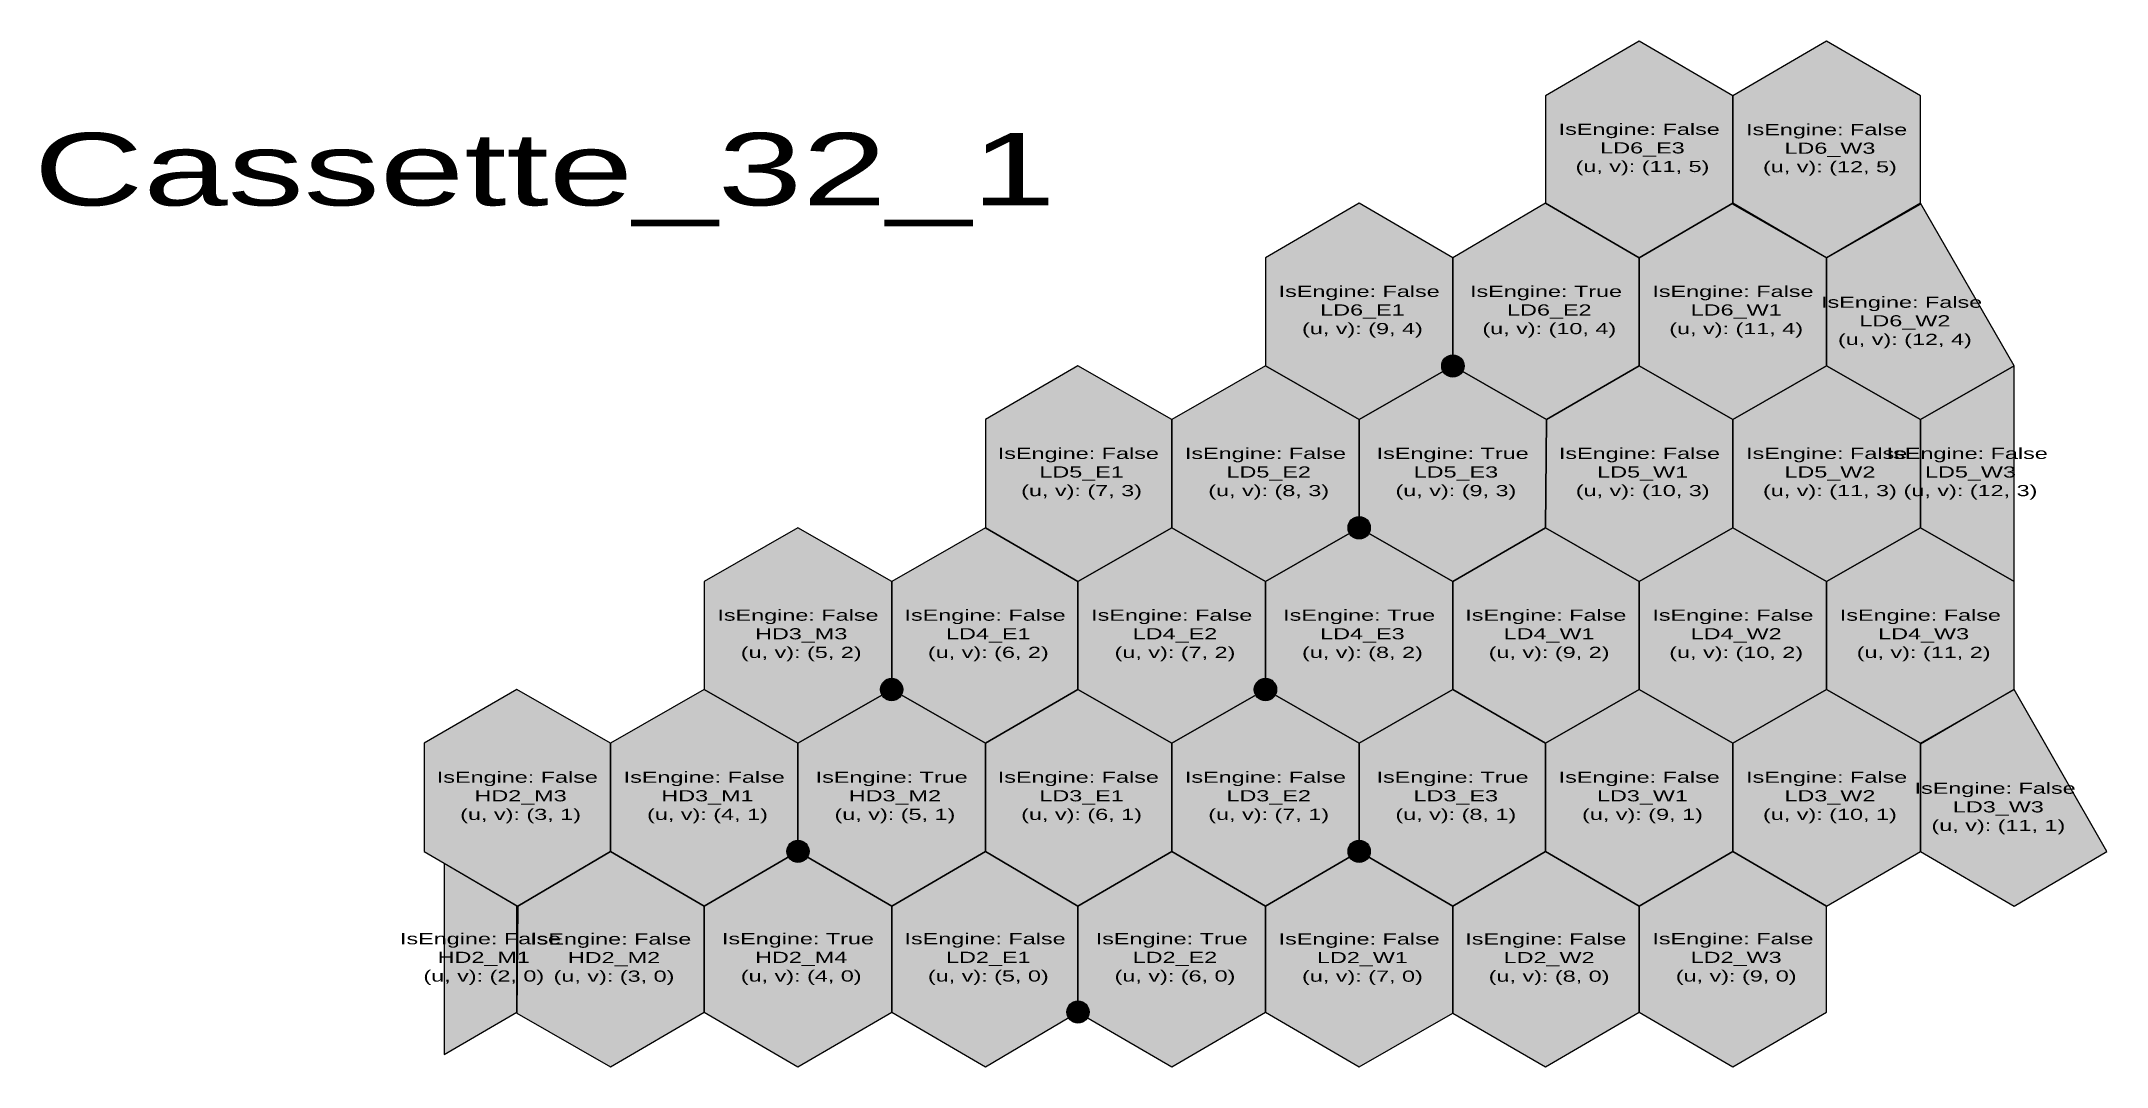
# Model space of a CAD drawing. Header units: metres. Extents: x -1 to 1850, y -95 to 824.
import ezdxf

# ---------------------------------------------------------------- set-up
doc = ezdxf.new("R2010")
doc.units = ezdxf.units.M
doc.styles.add('BoldStyle', font='arial.ttf', dxfattribs={"width": 1.5})

msp = doc.modelspace()

# ---------------------------------------------------------------- hatches: boundary and pattern name
h = msp.add_hatch(color=232)
h.dxf.hatch_style = 1
h.paths.add_polyline_path([(1431, 630), (1515, 679), (1515, 775), (1431, 824), (1347, 775), (1347, 679)])
h = msp.add_hatch(color=232)
h.dxf.hatch_style = 1
h.paths.add_polyline_path([(1683, 678), (1683, 775), (1599, 824), (1515, 775), (1515, 678), (1599, 630)])
h = msp.add_hatch(color=232)
h.dxf.hatch_style = 1
h.paths.add_polyline_path([(1180, 485), (1264, 533), (1264, 630), (1180, 679), (1096, 630), (1096, 533)])
h = msp.add_hatch(color=232)
h.dxf.hatch_style = 1
h.paths.add_polyline_path([(1348, 485), (1431, 533), (1431, 630), (1347, 679), (1264, 630), (1264, 533)])
h = msp.add_hatch(color=232)
h.dxf.hatch_style = 1
h.paths.add_polyline_path([(1515, 485), (1599, 533), (1599, 630), (1515, 679), (1431, 630), (1431, 533)])
h = msp.add_hatch(color=232)
h.dxf.hatch_style = 1
h.paths.add_polyline_path([(1767, 533), (1683, 679), (1599, 630), (1599, 533), (1683, 485)])
h = msp.add_hatch(color=12)
h.dxf.hatch_style = 1
edge = h.paths.add_edge_path()
edge.add_arc((1264, 533), 10, 0, 360)
h = msp.add_hatch(color=202)
h.dxf.hatch_style = 1
h.paths.add_polyline_path([(928, 340), (1012, 388), (1012, 485), (928, 533), (845, 485), (845, 388)])
h = msp.add_hatch(color=202)
h.dxf.hatch_style = 1
h.paths.add_polyline_path([(1096, 340), (1180, 388), (1180, 485), (1096, 533), (1012, 485), (1012, 388)])
h = msp.add_hatch(color=202)
h.dxf.hatch_style = 1
h.paths.add_polyline_path([(1264, 340), (1347, 388), (1348, 485), (1264, 533), (1180, 485), (1180, 388)])
h = msp.add_hatch(color=202)
h.dxf.hatch_style = 1
h.paths.add_polyline_path([(1431, 340), (1515, 388), (1515, 485), (1431, 533), (1348, 485), (1347, 388)])
h = msp.add_hatch(color=202)
h.dxf.hatch_style = 1
h.paths.add_polyline_path([(1599, 340), (1683, 388), (1683, 485), (1599, 533), (1515, 485), (1515, 388)])
h = msp.add_hatch(color=202)
h.dxf.hatch_style = 1
h.paths.add_polyline_path([(1767, 340), (1767, 533), (1683, 485), (1683, 388)])
h = msp.add_hatch(color=12)
h.dxf.hatch_style = 1
edge = h.paths.add_edge_path()
edge.add_arc((1180, 388), 10, 0, 360)
h = msp.add_hatch(color=42)
h.dxf.hatch_style = 1
h.paths.add_polyline_path([(677, 195), (761, 243), (761, 340), (677, 388), (593, 340), (593, 243)])
h = msp.add_hatch(color=152)
h.dxf.hatch_style = 1
h.paths.add_polyline_path([(845, 195), (928, 243), (928, 340), (845, 388), (761, 340), (761, 243)])
h = msp.add_hatch(color=152)
h.dxf.hatch_style = 1
h.paths.add_polyline_path([(1012, 195), (1096, 243), (1096, 340), (1012, 388), (928, 340), (928, 243)])
h = msp.add_hatch(color=152)
h.dxf.hatch_style = 1
h.paths.add_polyline_path([(1180, 195), (1264, 243), (1264, 340), (1180, 388), (1096, 340), (1096, 243)])
h = msp.add_hatch(color=152)
h.dxf.hatch_style = 1
h.paths.add_polyline_path([(1347, 195), (1431, 243), (1431, 340), (1347, 388), (1264, 340), (1264, 243)])
h = msp.add_hatch(color=152)
h.dxf.hatch_style = 1
h.paths.add_polyline_path([(1515, 195), (1599, 243), (1599, 340), (1515, 388), (1431, 340), (1431, 243)])
h = msp.add_hatch(color=152)
h.dxf.hatch_style = 1
h.paths.add_polyline_path([(1683, 195), (1767, 243), (1767, 340), (1683, 388), (1599, 340), (1599, 243)])
h = msp.add_hatch(color=32)
h.dxf.hatch_style = 1
h.paths.add_polyline_path([(426, 49), (509, 98), (509, 195), (425, 243), (342, 195), (342, 98)])
h = msp.add_hatch(color=42)
h.dxf.hatch_style = 1
h.paths.add_polyline_path([(593, 49), (677, 98), (677, 195), (593, 243), (509, 195), (509, 98)])
h = msp.add_hatch(color=42)
h.dxf.hatch_style = 1
h.paths.add_polyline_path([(761, 49), (845, 98), (845, 195), (761, 243), (677, 195), (677, 98)])
h = msp.add_hatch(color=12)
h.dxf.hatch_style = 1
edge = h.paths.add_edge_path()
edge.add_arc((761, 243), 10, 0, 360)
h = msp.add_hatch(color=122)
h.dxf.hatch_style = 1
h.paths.add_polyline_path([(928, 49), (1012, 98), (1012, 195), (928, 243), (845, 195), (845, 98)])
h = msp.add_hatch(color=122)
h.dxf.hatch_style = 1
h.paths.add_polyline_path([(1096, 49), (1180, 98), (1180, 195), (1096, 243), (1012, 195), (1012, 98)])
h = msp.add_hatch(color=12)
h.dxf.hatch_style = 1
edge = h.paths.add_edge_path()
edge.add_arc((1096, 243), 10, 0, 360)
h = msp.add_hatch(color=122)
h.dxf.hatch_style = 1
h.paths.add_polyline_path([(1264, 49), (1347, 98), (1347, 195), (1264, 243), (1180, 195), (1180, 98)])
h = msp.add_hatch(color=122)
h.dxf.hatch_style = 1
h.paths.add_polyline_path([(1431, 49), (1515, 98), (1515, 195), (1431, 243), (1347, 195), (1347, 98)])
h = msp.add_hatch(color=122)
h.dxf.hatch_style = 1
h.paths.add_polyline_path([(1599, 49), (1683, 98), (1683, 195), (1599, 243), (1515, 195), (1515, 98)])
h = msp.add_hatch(color=122)
h.dxf.hatch_style = 1
h.paths.add_polyline_path([(1850, 98), (1767, 243), (1683, 194), (1683, 98), (1767, 49)])
h = msp.add_hatch(color=32)
h.dxf.hatch_style = 1
h.paths.add_polyline_path([(509, -95), (593, -46), (593, 49), (509, 98), (426, 49), (425, -47)])
h = msp.add_hatch(color=32)
h.dxf.hatch_style = 1
h.paths.add_polyline_path([(677, -95), (761, -46), (761, 49), (677, 98), (593, 49), (593, -46)])
h = msp.add_hatch(color=12)
h.dxf.hatch_style = 1
edge = h.paths.add_edge_path()
edge.add_arc((677, 98), 10, 0, 360)
h = msp.add_hatch(color=82)
h.dxf.hatch_style = 1
h.paths.add_polyline_path([(845, -95), (928, -46), (928, 49), (845, 98), (761, 49), (761, -46)])
h = msp.add_hatch(color=82)
h.dxf.hatch_style = 1
h.paths.add_polyline_path([(1012, -95), (1096, -46), (1096, 49), (1012, 98), (928, 49), (928, -46)])
h = msp.add_hatch(color=82)
h.dxf.hatch_style = 1
h.paths.add_polyline_path([(1180, -95), (1264, -47), (1264, 49), (1180, 98), (1096, 49), (1096, -46)])
h = msp.add_hatch(color=12)
h.dxf.hatch_style = 1
edge = h.paths.add_edge_path()
edge.add_arc((1180, 98), 10, 0, 360)
h = msp.add_hatch(color=82)
h.dxf.hatch_style = 1
h.paths.add_polyline_path([(1347, -95), (1431, -46), (1431, 49), (1347, 98), (1264, 49), (1264, -47)])
h = msp.add_hatch(color=82)
h.dxf.hatch_style = 1
h.paths.add_polyline_path([(1515, -95), (1599, -46), (1599, 49), (1515, 98), (1431, 49), (1431, -46)])
h = msp.add_hatch(color=32)
h.dxf.hatch_style = 1
h.paths.add_polyline_path([(360, 87), (360, -84), (425, -46), (425, 49)])
h = msp.add_hatch(color=12)
h.dxf.hatch_style = 1
edge = h.paths.add_edge_path()
edge.add_arc((928, -46), 10, 0, 360)

# ---------------------------------------------------------------- linework, layer by layer
at = {"color": 250}
for points in [[(1431, 630), (1515, 679), (1515, 775), (1431, 824), (1347, 775), (1347, 679)], [(1683, 678), (1683, 775), (1599, 824), (1515, 775), (1515, 678), (1599, 630)], [(1180, 485), (1264, 533), (1264, 630), (1180, 679), (1096, 630), (1096, 533)], [(1348, 485), (1431, 533), (1431, 630), (1347, 679), (1264, 630), (1264, 533)], [(1515, 485), (1599, 533), (1599, 630), (1515, 679), (1431, 630), (1431, 533)], [(1767, 533), (1683, 679), (1599, 630), (1599, 533), (1683, 485)], [(928, 340), (1012, 388), (1012, 485), (928, 533), (845, 485), (845, 388)], [(1096, 340), (1180, 388), (1180, 485), (1096, 533), (1012, 485), (1012, 388)], [(1264, 340), (1347, 388), (1348, 485), (1264, 533), (1180, 485), (1180, 388)], [(1431, 340), (1515, 388), (1515, 485), (1431, 533), (1348, 485), (1347, 388)], [(1599, 340), (1683, 388), (1683, 485), (1599, 533), (1515, 485), (1515, 388)], [(1767, 340), (1767, 533), (1683, 485), (1683, 388)], [(677, 195), (761, 243), (761, 340), (677, 388), (593, 340), (593, 243)], [(845, 195), (928, 243), (928, 340), (845, 388), (761, 340), (761, 243)], [(1012, 195), (1096, 243), (1096, 340), (1012, 388), (928, 340), (928, 243)], [(1180, 195), (1264, 243), (1264, 340), (1180, 388), (1096, 340), (1096, 243)], [(1347, 195), (1431, 243), (1431, 340), (1347, 388), (1264, 340), (1264, 243)], [(1515, 195), (1599, 243), (1599, 340), (1515, 388), (1431, 340), (1431, 243)], [(1683, 195), (1767, 243), (1767, 340), (1683, 388), (1599, 340), (1599, 243)], [(426, 49), (509, 98), (509, 195), (425, 243), (342, 195), (342, 98)], [(593, 49), (677, 98), (677, 195), (593, 243), (509, 195), (509, 98)], [(761, 49), (845, 98), (845, 195), (761, 243), (677, 195), (677, 98)], [(928, 49), (1012, 98), (1012, 195), (928, 243), (845, 195), (845, 98)], [(1096, 49), (1180, 98), (1180, 195), (1096, 243), (1012, 195), (1012, 98)], [(1264, 49), (1347, 98), (1347, 195), (1264, 243), (1180, 195), (1180, 98)], [(1431, 49), (1515, 98), (1515, 195), (1431, 243), (1347, 195), (1347, 98)], [(1599, 49), (1683, 98), (1683, 195), (1599, 243), (1515, 195), (1515, 98)], [(1850, 98), (1767, 243), (1683, 194), (1683, 98), (1767, 49)], [(509, -95), (593, -46), (593, 49), (509, 98), (426, 49), (425, -47)], [(677, -95), (761, -46), (761, 49), (677, 98), (593, 49), (593, -46)], [(845, -95), (928, -46), (928, 49), (845, 98), (761, 49), (761, -46)], [(1012, -95), (1096, -46), (1096, 49), (1012, 98), (928, 49), (928, -46)], [(1180, -95), (1264, -47), (1264, 49), (1180, 98), (1096, 49), (1096, -46)], [(1347, -95), (1431, -46), (1431, 49), (1347, 98), (1264, 49), (1264, -47)], [(1515, -95), (1599, -46), (1599, 49), (1515, 98), (1431, 49), (1431, -46)], [(360, 87), (360, -84), (425, -46), (425, 49)]]:
    msp.add_lwpolyline(points, close=True, dxfattribs=at)
at = {"color": 12}
for centre in [(1264, 533), (1180, 388), (761, 243), (1096, 243), (677, 98), (1180, 98), (928, -46)]:
    msp.add_circle(centre, 10, dxfattribs=at)

# ---------------------------------------------------------------- texts
at = {"color": 8, "insert": (450, 700), "char_height": 65, "attachment_point": 5, "style": 'BoldStyle'}
msp.add_mtext('Cassette_32_1', dxfattribs=at)
at = {"color": 0, "char_height": 10, "attachment_point": 5, "style": 'BoldStyle'}
for s, insert in [('IsEngine: False\\P LD6_E3\\P (u, v): (11, 5)', (1431, 727)), ('IsEngine: False\\P LD6_W3\\P (u, v): (12, 5)', (1599, 726.7)), ('IsEngine: False\\P LD6_E1\\P (u, v): (9, 4)', (1180, 581.7)), ('IsEngine: True\\P LD6_E2\\P (u, v): (10, 4)', (1347.5, 581.7)), ('IsEngine: False\\P LD6_W1\\P (u, v): (11, 4)', (1515, 581.7)), ('IsEngine: False\\P LD6_W2\\P (u, v): (12, 4)', (1666.2, 572)), ('IsEngine: False\\P LD5_E1\\P (u, v): (7, 3)', (928.3, 436.5)), ('IsEngine: False\\P LD5_E2\\P (u, v): (8, 3)', (1096, 436.5)), ('IsEngine: True\\P LD5_E3\\P (u, v): (9, 3)', (1263.8, 436.5)), ('IsEngine: False\\P LD5_W1\\P (u, v): (10, 3)', (1431.2, 436.5)), ('IsEngine: False\\P LD5_W2\\P (u, v): (11, 3)', (1599, 436.5)), ('IsEngine: False\\P LD5_W3\\P (u, v): (12, 3)', (1725, 436.5)), ('IsEngine: False\\P HD3_M3\\P (u, v): (5, 2)', (677, 291.5)), ('IsEngine: False\\P LD4_E1\\P (u, v): (6, 2)', (844.7, 291.5)), ('IsEngine: False\\P LD4_E2\\P (u, v): (7, 2)', (1012, 291.5)), ('IsEngine: True\\P LD4_E3\\P (u, v): (8, 2)', (1180, 291.5)), ('IsEngine: False\\P LD4_W1\\P (u, v): (9, 2)', (1347.3, 291.5)), ('IsEngine: False\\P LD4_W2\\P (u, v): (10, 2)', (1515, 291.5)), ('IsEngine: False\\P LD4_W3\\P (u, v): (11, 2)', (1683, 291.5)), ('IsEngine: False\\P HD2_M3\\P (u, v): (3, 1)', (425.5, 146.3)), ('IsEngine: False\\P HD3_M1\\P (u, v): (4, 1)', (593, 146.3)), ('IsEngine: True\\P HD3_M2\\P (u, v): (5, 1)', (761, 146.3)), ('IsEngine: False\\P LD3_E1\\P (u, v): (6, 1)', (928.3, 146.3)), ('IsEngine: False\\P LD3_E2\\P (u, v): (7, 1)', (1096, 146.3)), ('IsEngine: True\\P LD3_E3\\P (u, v): (8, 1)', (1263.7, 146.3)), ('IsEngine: False\\P LD3_W1\\P (u, v): (9, 1)', (1431, 146.3)), ('IsEngine: False\\P LD3_W2\\P (u, v): (10, 1)', (1599, 146.3)), ('IsEngine: False\\P LD3_W3\\P (u, v): (11, 1)', (1750, 136.4)), ('IsEngine: False\\P HD2_M1\\P (u, v): (2, 0)', (392.5, 1.5)), ('IsEngine: False\\P HD2_M2\\P (u, v): (3, 0)', (509.2, 1.3)), ('IsEngine: True\\P HD2_M4\\P (u, v): (4, 0)', (677, 1.5)), ('IsEngine: False\\P LD2_E1\\P (u, v): (5, 0)', (844.7, 1.5)), ('IsEngine: True\\P LD2_E2\\P (u, v): (6, 0)', (1012, 1.5)), ('IsEngine: False\\P LD2_W1\\P (u, v): (7, 0)', (1180, 1.3)), ('IsEngine: False\\P LD2_W2\\P (u, v): (8, 0)', (1347.3, 1.3)), ('IsEngine: False\\P LD2_W3\\P (u, v): (9, 0)', (1515, 1.5))]:
    msp.add_mtext(s, dxfattribs=dict(at, insert=insert))

doc.saveas('drawing.dxf')
